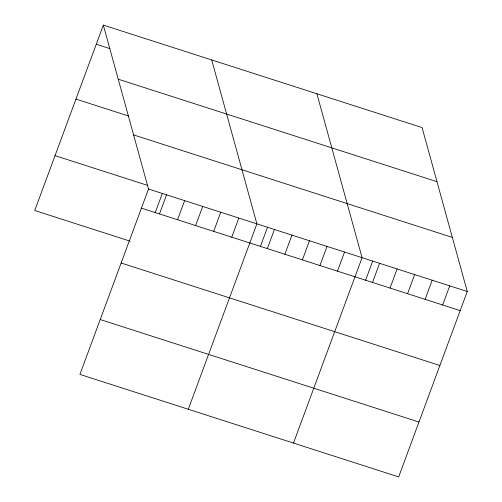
<?xml version="1.0" encoding="UTF-8"?>
<svg xmlns="http://www.w3.org/2000/svg" width="502" height="502" viewBox="0 0 502 502"><rect width="100%" height="100%" fill="white"/><g stroke="black" fill="none" stroke-linecap="round" stroke-linejoin="round"><path stroke-width="0.75" d="M103.33 25.1L148.51 189.009L79.925 374.417L398.67 476.9L467.255 291.493L422.075 127.583L103.33 25.1L34.745 210.507L130.118 241.173M155.137 212.861L162.353 193.364M159.498 213.94L166.57 194.814M177.557 219.75L184.629 200.624M195.617 225.555L202.695 206.429M213.683 231.366L220.754 212.239M231.742 237.17L238.82 218.044M188.294 409.262L256.88 223.854L211.706 59.945M260.325 246.683L267.535 227.186M267.34 248.615L274.412 229.489M284.866 254.25L291.944 235.124M302.399 259.885L309.477 240.759M319.931 265.52L327.003 246.4M337.463 271.162L344.535 252.035M293.482 443.084L362.067 257.67L316.894 93.761M365.512 280.499L372.722 261.002M372.522 282.431L379.6 263.305M390.054 288.066L397.126 268.947M407.586 293.708L414.658 274.581M425.119 299.343L432.191 280.216M442.645 304.978L449.723 285.851M96.258 44.226L109.988 48.638M118.24 79.191L436.985 181.674M75.959 99.101L128.7 116.056M133.601 134.919L452.346 237.402M55.044 155.639L147.525 185.37M148.51 189.009L467.255 291.493M141.432 208.135L460.177 310.612M121.133 263.01L439.877 365.487M100.218 319.548L418.963 422.025"/></g></svg>
